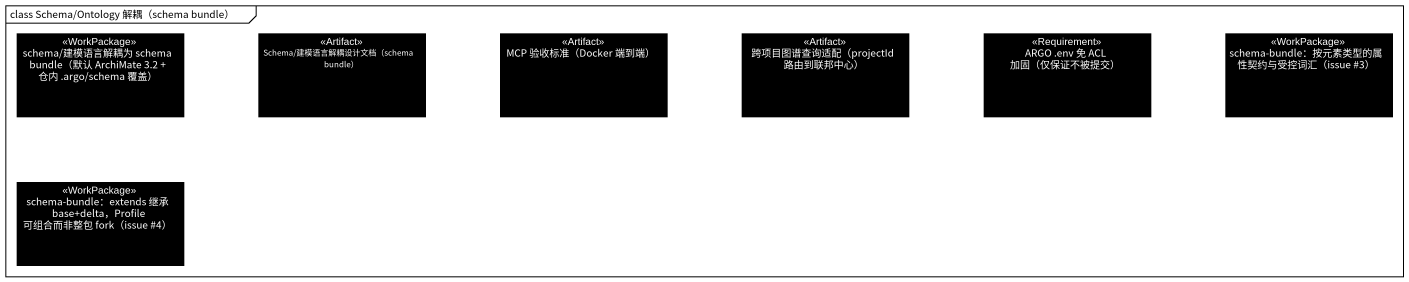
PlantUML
@startuml
mainframe class Schema/Ontology 解耦（schema bundle）
hide circle
hide empty members
class "schema/建模语言解耦为 schema bundle（默认 ArchiMate 3.2 + 仓内 .argo/schema 覆盖）" as schema_建模语言解耦为_schema <<WorkPackage>> #000000
class "Schema/建模语言解耦设计文档（schema bundle）" as Schema_建模语言解耦设计文档_schema <<Artifact>> #000000
class "MCP 验收标准（Docker 端到端）" as MCP_验收标准_Docker_端到端 <<Artifact>> #000000
class "跨项目图谱查询适配（projectId 路由到联邦中心）" as 跨项目图谱查询适配_projectId_路由到联邦中心 <<Artifact>> #000000
class "ARGO .env 免 ACL 加固（仅保证不被提交）" as ARGO_env_免_ACL_加固_仅保证不被提交 <<Requirement>> #000000
class "schema-bundle：按元素类型的属性契约与受控词汇（issue #3）" as schema_bundle <<WorkPackage>> #000000
class "schema-bundle：extends 继承 base+delta，Profile 可组合而非整包 fork（issue #4）" as schema_bundle_extends_继承 <<WorkPackage>> #000000
@enduml
